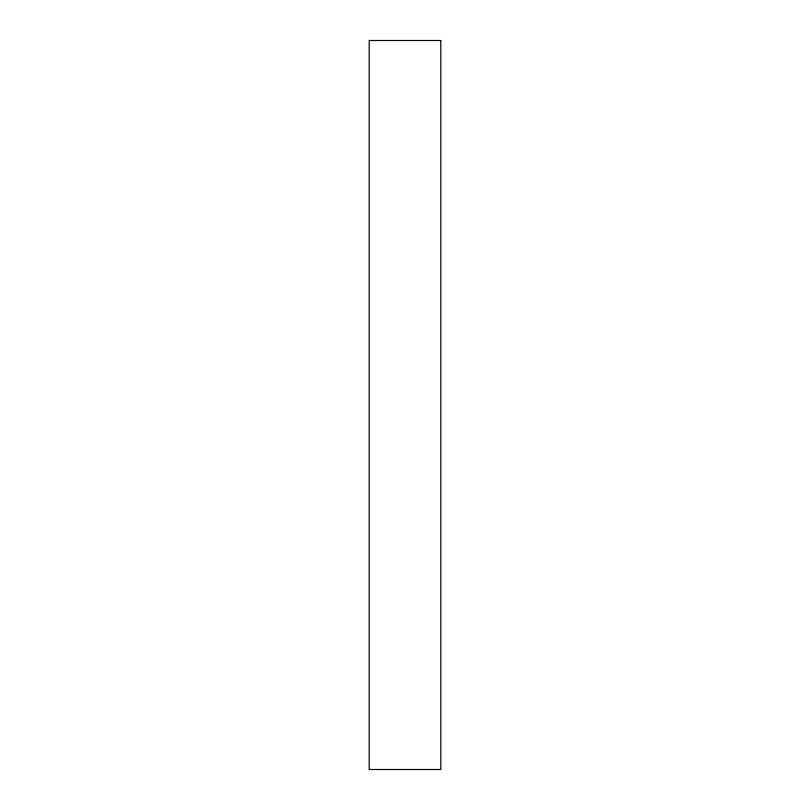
<?xml version="1.0" encoding="UTF-8"?>
<svg xmlns="http://www.w3.org/2000/svg" width="810" height="810" viewBox="0 0 810 810"><rect width="100%" height="100%" fill="white"/><g stroke="black" fill="none" stroke-linecap="round" stroke-linejoin="round"><path stroke-width="1.21" d="M440.802 40.5L369.198 40.5L369.198 769.5L440.802 769.5L440.802 40.5"/></g></svg>
